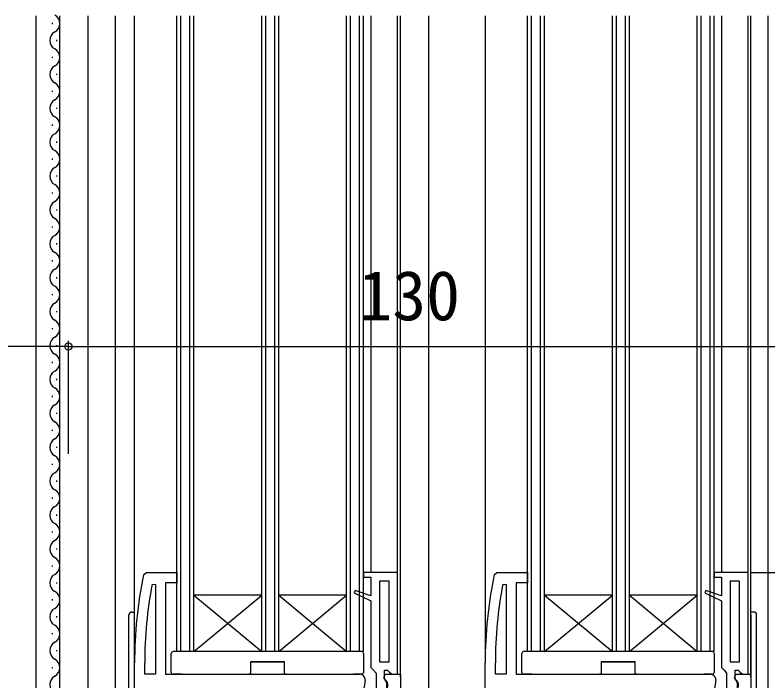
# Model space of a CAD drawing. Units: millimetres, scale not verified. Extents: x -525 to 525, y -783 to 779.
# Drawn here: x -158.4 to -25.3, y -12.1 to 105.8 of the extents above; entities that cross this region are included whole.
import ezdxf
from ezdxf.enums import TextEntityAlignment as Align

# ---------------------------------------------------------------- set-up
doc = ezdxf.new("R2010")
doc.units = ezdxf.units.MM
doc.header["$LTSCALE"] = 4
for name, color, linetype in [('0-2_YKK_11', 7, 'Continuous'), ('0-4_YKK_12', 2, 'Continuous'), ('0-5_YKK_13', 4, 'Continuous'), ('0-7_YKK_D', 6, 'Continuous')]:
    doc.layers.add(name, color=color, linetype=linetype)
doc.styles.add('ＭＳ ゴシック', font='')
doc.styles.get('ＭＳ ゴシック').set_extended_font_data('MS Gothic')

msp = doc.modelspace()

# ---------------------------------------------------------------- linework, layer by layer
at = {"layer": '0-2_YKK_11'}
for p, q in [((-134.192, 5.049), (-133.597, 4.993)), ((-72.192, 5.049), (-71.597, 4.993)), ((-137.297, -53.901), (-137.297, -8.901)), ((-75.297, -53.901), (-75.297, -8.901))]:
    msp.add_line(p, q, dxfattribs=at)
for points in [[(-135.7, 6.7), (-135.211, 7.099), (-129.797, 7.099), (-129.797, 5.299), (-131.797, 5.299), (-131.797, -10.901), (-97.497, -10.901)], [(-90.797, -10.901), (-90.797, 7.099), (-96.797, 7.099), (-96.797, 6.299), (-95.497, 6.299), (-95.497, 2.981), (-98.278, 3.944), (-98.465, 3.482), (-95.497, 2.099), (-95.497, -9.701), (-95.047, -10.199), (-94.597, -10.696), (-94.597, -13.401), (-96.4, -15.709), (-96.796, -15.901), (-97.297, -16.401), (-97.297, -17.401), (-95.819, -17.401), (-92.709, -13.421)], [(-73.7, 6.7), (-73.211, 7.099), (-67.797, 7.099), (-67.797, 5.299), (-69.797, 5.299), (-69.797, -10.901), (-35.497, -10.901)], [(-28.797, -10.901), (-28.797, 7.099), (-34.797, 7.099), (-34.797, 6.299), (-33.497, 6.299), (-33.497, 2.981), (-36.278, 3.944), (-36.465, 3.482), (-33.497, 2.099), (-33.497, -9.701), (-33.047, -10.199), (-32.597, -10.696), (-32.597, -13.401), (-34.4, -15.709), (-34.796, -15.901), (-35.297, -16.401), (-35.297, -17.401), (-33.819, -17.401), (-30.709, -13.421)], [(-133.597, 4.993), (-133.597, -10.901), (-135.497, -10.901), (-135.497, -8.901)], [(-71.597, 4.993), (-71.597, -10.901), (-73.497, -10.901), (-73.497, -8.901)], [(-92.897, -12.006), (-93.097, -11.606), (-93.097, -10.201), (-92.591, -10.201), (-92.293, -10.464), (-91.797, -10.901), (-90.797, -10.901)], [(-30.897, -12.006), (-31.097, -11.606), (-31.097, -10.201), (-30.591, -10.201), (-30.293, -10.464), (-29.797, -10.901), (-28.797, -10.901)], [(-96.513, -12.075), (-97.505, -17.701), (-92.697, -17.701), (-92.697, -12.345), (-93.239, -11.477), (-92.92, -10.901), (-90.297, -10.901), (-90.297, -53.901)], [(-34.513, -12.075), (-35.505, -17.701), (-30.697, -17.701), (-30.697, -12.345), (-31.239, -11.477), (-30.92, -10.901), (-28.297, -10.901), (-28.297, -53.901)]]:
    msp.add_lwpolyline(points, dxfattribs=at)
for points in [[(-92.297, -8.701), (-92.297, 5.599), (-93.997, 5.599), (-93.997, -8.701)], [(-30.297, -8.701), (-30.297, 5.599), (-31.997, 5.599), (-31.997, -8.701)]]:
    msp.add_lwpolyline(points, close=True, dxfattribs=at)
for centre, radius, start, end in [((-60.297, -8.901), 77, 168.31011, 180), ((1.703, -8.901), 77, 168.31011, 180), ((-60.297, -8.901), 75.2, 169.30948, 180.00001), ((1.703, -8.901), 75.2, 169.30948, 180.00001), ((-97.497, -11.901), 1, 350.00002, 90), ((-35.497, -11.901), 1, 350.00002, 90), ((-93.497, -12.806), 1, 322.00002, 53.13011), ((-31.497, -12.806), 1, 322.00002, 53.13011)]:
    msp.add_arc(centre, radius, start, end, dxfattribs=at)
at = {"layer": '0-4_YKK_12'}
for p, q in [((-154.747, 105.599), (-154.747, -55.901)), ((-150.547, 105.599), (-150.547, -20.401)), ((-145.547, 105.599), (-145.547, -20.401)), ((-140.747, 105.599), (-140.747, -55.901)), ((-137.297, -8.901), (-137.297, 105.599)), ((-129.097, -6.901), (-129.097, 105.599)), ((-127.497, -6.901), (-127.497, 105.599)), ((-126.797, -6.901), (-126.797, 105.599)), ((-114.797, -6.901), (-114.797, 105.599)), ((-114.097, -6.901), (-114.097, 105.599)), ((-112.497, -6.901), (-112.497, 105.599)), ((-111.797, -6.901), (-111.797, 105.599)), ((-99.797, -6.901), (-99.797, 105.599)), ((-99.097, -6.901), (-99.097, 105.599)), ((-97.497, -6.901), (-97.497, 105.599)), ((-96.797, -6.901), (-96.797, 105.599)), ((-95.497, 105.599), (-95.497, 7.099)), ((-90.797, 6.599), (-90.797, 105.599)), ((-90.297, -11.401), (-90.297, 105.599)), ((-85.297, 105.599), (-85.297, -35.901)), ((-75.297, 105.599), (-75.297, -8.901)), ((-67.097, -6.901), (-67.097, 105.599)), ((-65.497, -6.901), (-65.497, 105.599)), ((-64.797, -6.901), (-64.797, 105.599)), ((-52.797, -6.901), (-52.797, 105.599)), ((-52.097, -6.901), (-52.097, 105.599)), ((-50.497, -6.901), (-50.497, 105.599)), ((-49.797, -6.901), (-49.797, 105.599)), ((-37.797, -6.901), (-37.797, 105.599)), ((-37.097, -6.901), (-37.097, 105.599)), ((-35.497, -6.901), (-35.497, 105.599)), ((-34.797, -6.901), (-34.797, 105.599)), ((-33.497, 105.599), (-33.497, 7.099)), ((-28.797, 6.599), (-28.797, 105.599)), ((-28.297, -11.401), (-28.297, 105.599)), ((-25.297, 105.599), (-25.297, -50.401)), ((-151.789, 104.164), (-151.789, 104.364)), ((-151.029, 101.164), (-151.029, 101.364)), ((-151.789, 98.164), (-151.789, 98.364)), ((-151.029, 95.164), (-151.029, 95.364)), ((-151.789, 92.164), (-151.789, 92.364)), ((-151.029, 89.164), (-151.029, 89.364)), ((-151.789, 86.164), (-151.789, 86.364)), ((-151.029, 83.164), (-151.029, 83.364)), ((-151.789, 80.164), (-151.789, 80.364)), ((-151.029, 77.164), (-151.029, 77.364)), ((-151.789, 74.164), (-151.789, 74.364)), ((-151.029, 71.164), (-151.029, 71.364)), ((-151.789, 68.164), (-151.789, 68.364)), ((-151.029, 65.164), (-151.029, 65.364)), ((-151.789, 62.164), (-151.789, 62.364)), ((-151.789, 62.164), (-151.789, 62.364)), ((-151.029, 59.164), (-151.029, 59.364)), ((-151.789, 56.164), (-151.789, 56.364)), ((-151.029, 53.164), (-151.029, 53.364)), ((-151.789, 50.164), (-151.789, 50.364)), ((-151.029, 47.164), (-151.029, 47.364)), ((-151.789, 44.164), (-151.789, 44.364)), ((-151.029, 41.164), (-151.029, 41.364)), ((-151.789, 38.164), (-151.789, 38.364)), ((-151.029, 35.164), (-151.029, 35.364)), ((-151.789, 32.164), (-151.789, 32.364)), ((-151.029, 29.164), (-151.029, 29.364)), ((-151.789, 26.164), (-151.789, 26.364)), ((-151.029, 23.164), (-151.029, 23.364)), ((-151.789, 20.164), (-151.789, 20.364)), ((-151.029, 17.164), (-151.029, 17.364)), ((-151.789, 14.164), (-151.789, 14.364)), ((-151.789, 14.164), (-151.789, 14.364)), ((-151.029, 11.164), (-151.029, 11.364)), ((-151.789, 8.164), (-151.789, 8.364)), ((-151.029, 5.164), (-151.029, 5.364)), ((-126.797, -6.901), (-114.797, 3.099)), ((-99.797, 3.099), (-111.797, 3.099)), ((-111.797, 3.099), (-99.797, -6.901)), ((-111.797, -6.901), (-99.797, 3.099)), ((-64.797, -6.901), (-52.797, 3.099)), ((-37.797, 3.099), (-49.797, 3.099)), ((-49.797, 3.099), (-37.797, -6.901)), ((-49.797, -6.901), (-37.797, 3.099)), ((-151.789, 2.164), (-151.789, 2.364)), ((-151.029, -0.836), (-151.029, -0.636)), ((-151.789, -3.836), (-151.789, -3.636)), ((-151.029, -6.836), (-151.029, -6.636)), ((-151.789, -9.836), (-151.789, -9.636))]:
    msp.add_line(p, q, dxfattribs=at)
for points in [[(-96.797, -6.901), (-129.797, -6.901), (-129.797, 105.599)], [(-34.797, -6.901), (-67.797, -6.901), (-67.797, 105.599)], [(-114.797, 3.099), (-126.797, 3.099), (-114.797, -6.901)], [(-52.797, 3.099), (-64.797, 3.099), (-52.797, -6.901)]]:
    msp.add_lwpolyline(points, dxfattribs=at)
for centre, start, end in [((-152.248, 104.264), 299.20254, 60.79746), ((-150.571, 101.264), 119.20254, 240.79746), ((-152.248, 98.264), 299.20254, 60.79746), ((-150.571, 95.264), 119.20254, 240.79746), ((-152.248, 92.264), 299.20254, 60.79746), ((-150.571, 89.264), 119.20254, 240.79746), ((-152.248, 86.264), 299.20254, 60.79746), ((-150.571, 83.264), 119.20254, 240.79746), ((-152.248, 80.264), 299.20254, 60.79746), ((-150.571, 77.264), 119.20254, 240.79746), ((-152.248, 74.264), 299.20254, 60.79746), ((-150.571, 71.264), 119.20254, 240.79746), ((-152.248, 68.264), 299.20254, 60.79746), ((-150.571, 65.264), 119.20254, 240.79746), ((-152.248, 62.264), 299.20254, 60.79746), ((-150.571, 59.264), 119.20254, 240.79746), ((-152.248, 56.264), 299.20254, 60.79746), ((-150.571, 53.264), 119.20254, 240.79746), ((-152.248, 50.264), 299.20254, 60.79746), ((-150.571, 47.264), 119.20254, 240.79746), ((-152.248, 44.264), 299.20254, 60.79746), ((-150.571, 41.264), 119.20254, 240.79746), ((-152.248, 38.264), 299.20254, 60.79746), ((-150.571, 35.264), 119.20254, 240.79746), ((-152.248, 32.264), 299.20254, 60.79746), ((-150.571, 29.264), 119.20254, 240.79746), ((-152.248, 26.264), 299.20254, 60.79746), ((-150.571, 23.264), 119.20254, 240.79746), ((-152.248, 20.264), 299.20254, 60.79746), ((-150.571, 17.264), 119.20254, 240.79746), ((-152.248, 14.264), 299.20254, 60.79746), ((-150.571, 11.264), 119.20254, 240.79746), ((-152.248, 8.264), 299.20254, 60.79746), ((-150.571, 5.264), 119.20254, 240.79746), ((-152.248, 2.264), 299.20254, 60.79746), ((-150.571, -0.736), 119.20254, 240.79746), ((-152.248, -3.736), 299.20254, 60.79746), ((-150.571, -6.736), 119.20254, 240.79746), ((-152.248, -9.736), 299.20254, 60.79746), ((-150.571, -12.736), 119.20254, 240.79746)]:
    msp.add_arc(centre, 1.718, start, end, dxfattribs=at)
at = {"layer": '0-5_YKK_13'}
for p, q in [((-137.797, 0.099), (-137.297, 0.099)), ((-27.797, 0.099), (-28.297, 0.099)), ((-138.297, -55.101), (-138.297, -0.401)), ((-27.297, -55.101), (-27.297, -0.401)), ((-130.797, -10.601), (-130.797, -7.31)), ((-130.467, -6.901), (-130.497, -6.901)), ((-97.128, -6.901), (-130.467, -6.901)), ((-97.097, -6.901), (-97.128, -6.901)), ((-96.797, -7.201), (-96.797, -7.228)), ((-96.797, -7.228), (-96.797, -7.31)), ((-96.797, -7.31), (-96.797, -10.601)), ((-68.797, -10.601), (-68.797, -7.31)), ((-68.467, -6.901), (-68.497, -6.901)), ((-35.128, -6.901), (-68.467, -6.901)), ((-35.097, -6.901), (-35.128, -6.901)), ((-34.797, -7.201), (-34.797, -7.228)), ((-34.797, -7.228), (-34.797, -7.31)), ((-34.797, -7.31), (-34.797, -10.601)), ((-110.797, -8.701), (-116.797, -8.701)), ((-116.797, -8.701), (-110.797, -8.701)), ((-110.797, -10.901), (-110.797, -8.701)), ((-48.797, -8.701), (-54.797, -8.701)), ((-54.797, -8.701), (-48.797, -8.701)), ((-48.797, -10.901), (-48.797, -8.701)), ((-128.997, -10.901), (-130.497, -10.901)), ((-128.997, -10.901), (-117.097, -10.901)), ((-110.497, -10.901), (-110.797, -10.901)), ((-110.497, -10.901), (-98.597, -10.901)), ((-97.097, -10.901), (-98.597, -10.901)), ((-66.997, -10.901), (-68.497, -10.901)), ((-66.997, -10.901), (-55.097, -10.901)), ((-48.497, -10.901), (-48.797, -10.901)), ((-48.497, -10.901), (-36.597, -10.901)), ((-35.097, -10.901), (-36.597, -10.901))]:
    msp.add_line(p, q, dxfattribs=at)
for points in [[(-28.297, -0.401), (-28.297, -54.901), (-28.797, -54.901)], [(-130.797, -7.31), (-130.797, -7.228), (-130.797, -7.201)], [(-68.797, -7.31), (-68.797, -7.228), (-68.797, -7.201)], [(-116.797, -8.701), (-116.797, -10.901), (-117.097, -10.901)], [(-54.797, -8.701), (-54.797, -10.901), (-55.097, -10.901)]]:
    msp.add_lwpolyline(points, dxfattribs=at)
for centre, radius, start, end in [((-137.797, -0.401), 0.5, 90, 180), ((-27.797, -0.401), 0.5, 0, 90), ((-130.497, -7.201), 0.3, 90, 180), ((-97.097, -7.201), 0.3, 0, 90), ((-68.497, -7.201), 0.3, 90, 180), ((-35.097, -7.201), 0.3, 0, 90), ((-130.497, -10.601), 0.3, 180, 270), ((-97.097, -10.601), 0.3, 270, 0), ((-68.497, -10.601), 0.3, 180, 270), ((-35.097, -10.601), 0.3, 270, 0)]:
    msp.add_arc(centre, radius, start, end, dxfattribs=at)
at = {"layer": '0-7_YKK_D'}
for p, q in [((-148.997, 28.099), (-148.997, 48.099)), ((-148.997, 28.099), (-148.997, 48.099)), ((-148.997, 47.099), (-201.997, 47.099)), ((-148.997, 47.099), (-18.997, 47.099)), ((-28.297, 7.099), (105.003, 7.099))]:
    msp.add_line(p, q, dxfattribs=at)
msp.add_circle((-148.997, 47.099), 0.637, dxfattribs=at)
msp.add_circle((-148.997, 47.099), 0.637, dxfattribs=at)

# ---------------------------------------------------------------- texts
at = {"layer": '0-7_YKK_D', "style": 'ＭＳ ゴシック'}
msp.add_text('130', height=8.798, dxfattribs=at).set_placement((-97.702, 49.099), align=Align.BOTTOM_LEFT)

doc.saveas('drawing.dxf')
